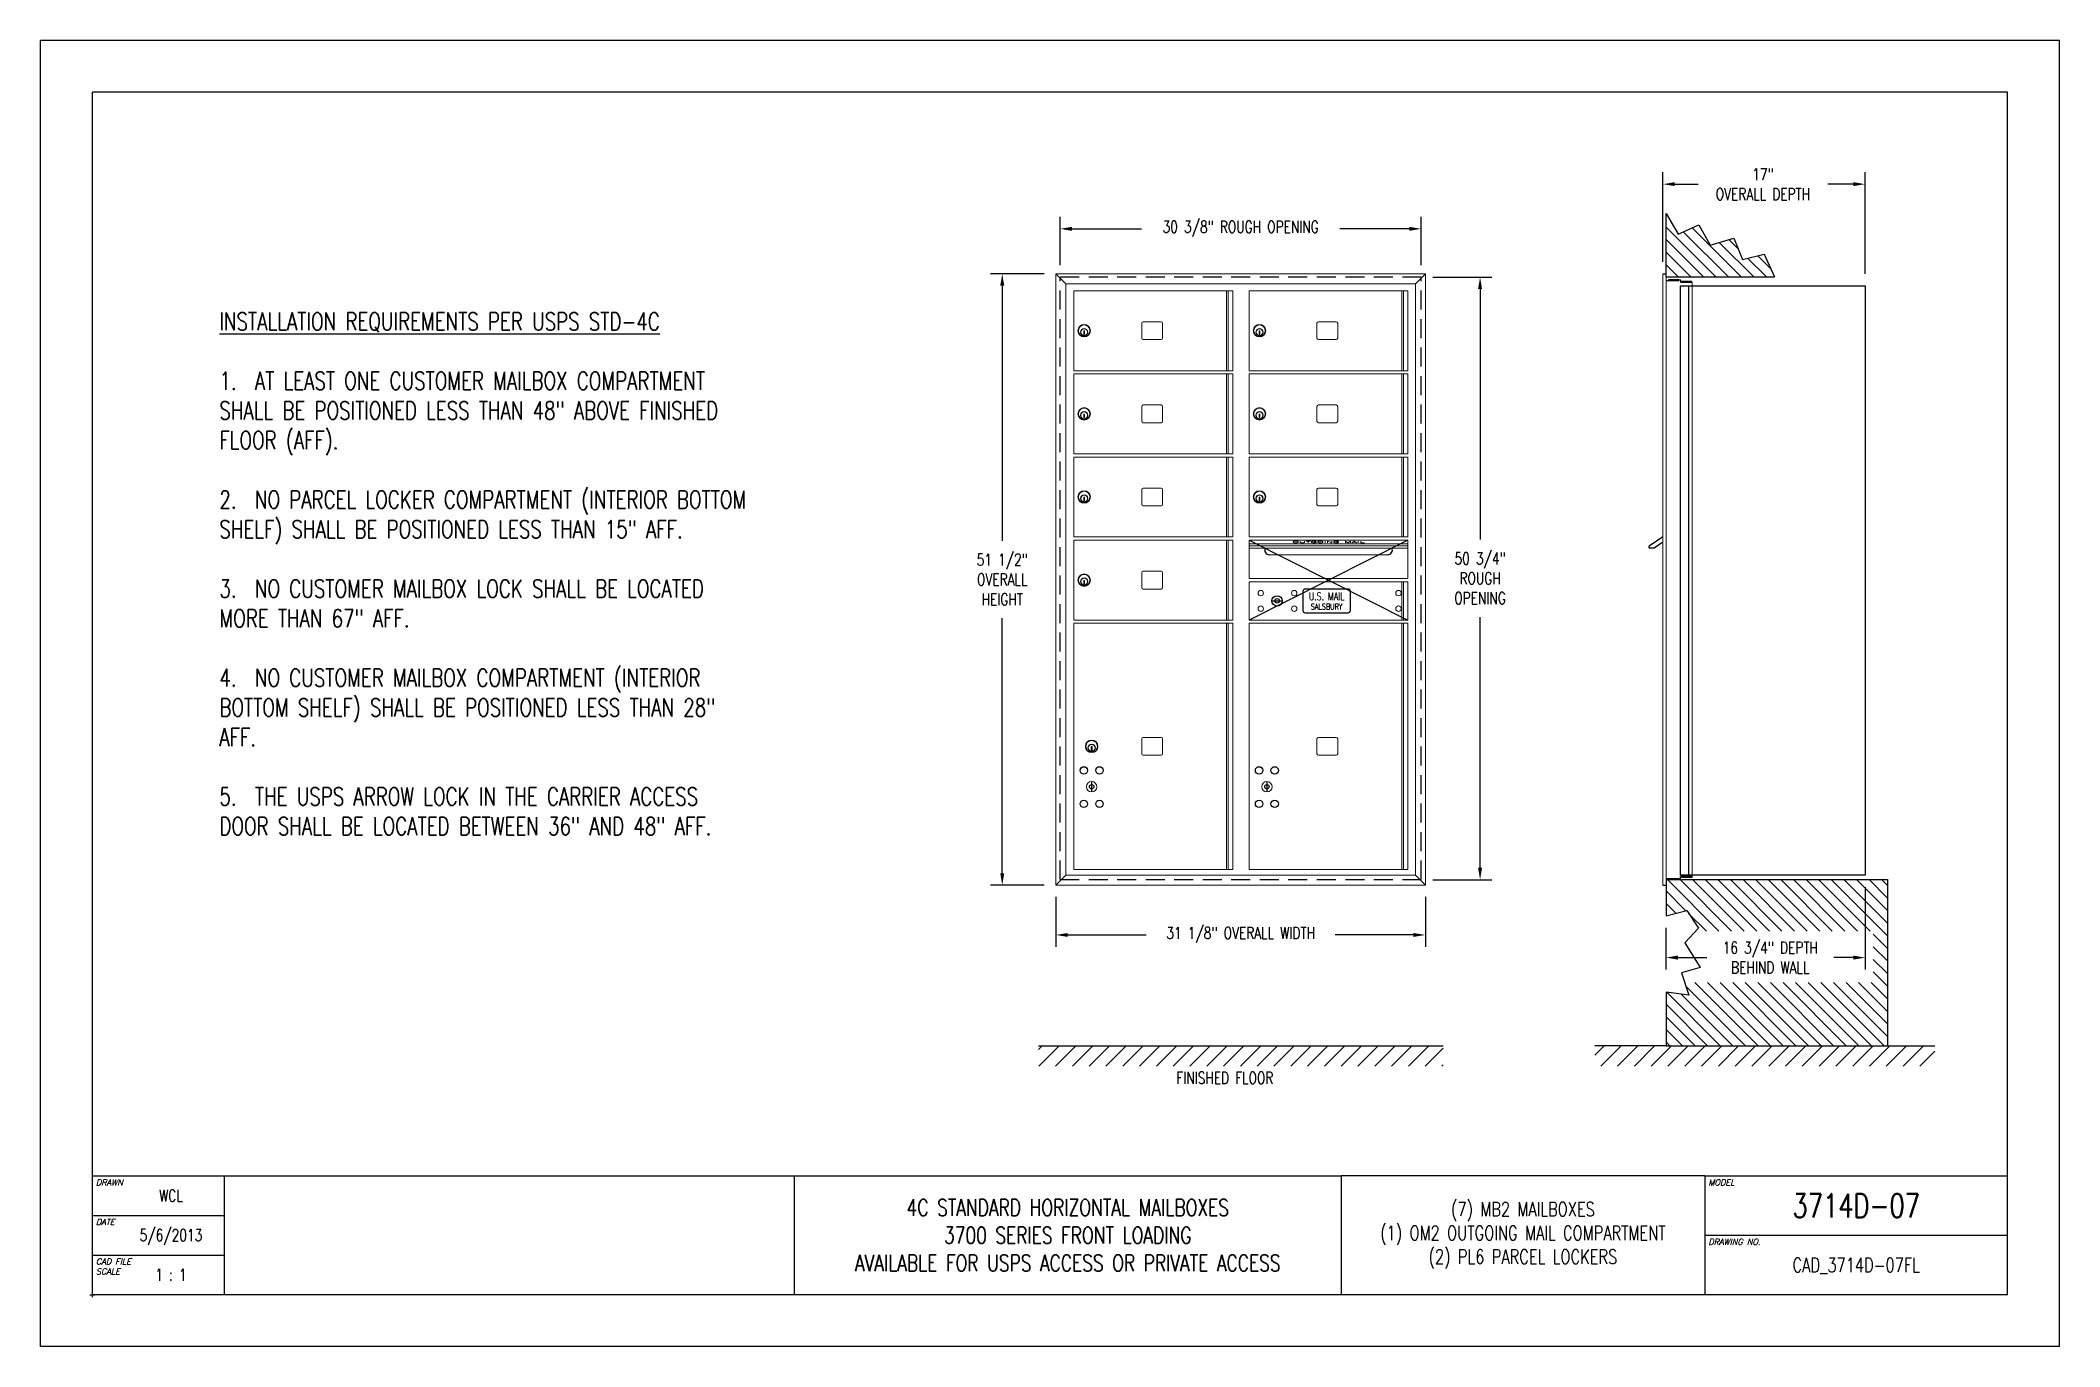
# Model space of a CAD drawing. Header units: inches. Extents: x 0 to 170, y 0 to 110.
import ezdxf
from ezdxf.enums import TextEntityAlignment as Align

# ---------------------------------------------------------------- set-up
doc = ezdxf.new("R2010")
doc.units = ezdxf.units.IN
doc.header["$MEASUREMENT"] = 0
doc.header["$PDMODE"] = 2
doc.header["$PDSIZE"] = 0.2
doc.linetypes.add('HIDDEN', pattern=[0.075, 0.05, -0.025])
doc.styles.add('Simplex Italic', font='SIMPLEX.shx', dxfattribs={"oblique": 15, "height": 3})
doc.styles.add('SQUASHED', font='simplex.shx', dxfattribs={"width": 4})
doc.styles.get("Standard").update_dxf_attribs({"font": 'simplex.shx', "width": 0.75})
doc.dimstyles.get("Standard").update_dxf_attribs({"dimtxt": 1, "dimasz": 1, "dimexe": 1, "dimexo": 1, "dimgap": 1, "dimtad": 0, "dimtih": 1, "dimtoh": 1, "dimdec": 3, "dimzin": 0, "dimdsep": 46, "dimlunit": 5, "dimtxsty": 'Standard', "dimcen": 0, "dimadec": 0, "dimazin": 0, "dimtfac": 1, "dimtdec": 3, "dimtofl": 0, "dimtmove": 0, "dimatfit": 3, "dimfxl": 1, "dimfrac": 2, "dimtolj": 1, "dimtzin": 0, "dimarcsym": 0})

# ---------------------------------------------------------------- blocks, each defined once
blk = doc.blocks.new('*D9')
at = {"color": 0, "lineweight": -2, "transparency": 16777216}
for p, q in [((84.5, 90.34), (79.98, 90.34)), ((80.98, 89.34), (80.98, 67.86)), ((80.98, 39.87), (80.98, 61.34)), ((84.5, 38.87), (79.98, 38.87))]:
    blk.add_line(p, q, dxfattribs=at)
at = {"color": 0, "lineweight": -3, "transparency": 16777216}
for points in [[(80.81, 89.34), (81.15, 89.34), (80.98, 90.34)], [(80.81, 39.87), (81.15, 39.87), (80.98, 38.87)]]:
    blk.add_solid(points, dxfattribs=at)
at = {"layer": 'Defpoints', "color": 0, "lineweight": -3, "transparency": 16777216}
for p in [(85.5, 90.34), (80.98, 38.87), (85.5, 38.87)]:
    blk.add_point(p, dxfattribs=at)
at = {"color": 0, "lineweight": -3, "transparency": 16777216, "insert": (80.98, 64.6), "char_height": 1, "attachment_point": 5}
blk.add_mtext('\\A1;51 1/2"\\POVERALL\\PHEIGHT', dxfattribs=at)
blk = doc.blocks.new('*D10')
at = {"color": 0, "lineweight": -2, "transparency": 16777216}
for p, q in [((85.5, 37.87), (85.5, 33.67)), ((116.6, 37.87), (116.6, 33.67)), ((86.5, 34.67), (93.11, 34.67)), ((115.6, 34.67), (109, 34.67))]:
    blk.add_line(p, q, dxfattribs=at)
at = {"color": 0, "lineweight": -3, "transparency": 16777216}
for points in [[(86.5, 34.83), (86.5, 34.5), (85.5, 34.67)], [(115.6, 34.83), (115.6, 34.5), (116.6, 34.67)]]:
    blk.add_solid(points, dxfattribs=at)
at = {"layer": 'Defpoints', "color": 0, "lineweight": -3, "transparency": 16777216}
for p in [(85.5, 38.87), (116.6, 38.87), (116.6, 34.67)]:
    blk.add_point(p, dxfattribs=at)
at = {"color": 0, "lineweight": -3, "transparency": 16777216, "insert": (101.05, 34.67), "char_height": 1, "attachment_point": 5}
blk.add_mtext('\\A1;31 1/8" OVERALL WIDTH', dxfattribs=at)
blk = doc.blocks.new('*D11')
at = {"color": 0, "lineweight": -2, "transparency": 16777216}
for p, q in [((85.86, 91.07), (85.86, 95.13)), ((86.86, 94.13), (92.71, 94.13)), ((115.24, 94.13), (109.39, 94.13)), ((116.24, 91.07), (116.24, 95.13))]:
    blk.add_line(p, q, dxfattribs=at)
at = {"color": 0, "lineweight": -3, "transparency": 16777216}
for points in [[(86.86, 94.3), (86.86, 93.96), (85.86, 94.13)], [(115.24, 94.3), (115.24, 93.96), (116.24, 94.13)]]:
    blk.add_solid(points, dxfattribs=at)
at = {"layer": 'Defpoints', "color": 0, "lineweight": -3, "transparency": 16777216}
for p in [(116.24, 94.13), (85.86, 90.07), (116.24, 90.07)]:
    blk.add_point(p, dxfattribs=at)
at = {"color": 0, "lineweight": -3, "transparency": 16777216, "insert": (101.05, 94.13), "char_height": 1, "attachment_point": 5}
blk.add_mtext('\\A1;30 3/8" ROUGH OPENING', dxfattribs=at)
blk = doc.blocks.new('*D12')
at = {"color": 0, "lineweight": -2, "transparency": 16777216}
for p, q in [((117.24, 90.07), (122.21, 90.07)), ((121.21, 89.07), (121.21, 67.96)), ((121.21, 40.32), (121.21, 61.44)), ((117.24, 39.32), (122.21, 39.32))]:
    blk.add_line(p, q, dxfattribs=at)
at = {"color": 0, "lineweight": -3, "transparency": 16777216}
for points in [[(121.04, 89.07), (121.37, 89.07), (121.21, 90.07)], [(121.04, 40.32), (121.37, 40.32), (121.21, 39.32)]]:
    blk.add_solid(points, dxfattribs=at)
at = {"layer": 'Defpoints', "color": 0, "lineweight": -3, "transparency": 16777216}
for p in [(116.24, 90.07), (116.24, 39.32), (121.21, 39.32)]:
    blk.add_point(p, dxfattribs=at)
at = {"color": 0, "lineweight": -3, "transparency": 16777216, "insert": (121.21, 64.7), "char_height": 1, "attachment_point": 5}
blk.add_mtext('\\A1;50 3/4"\\PROUGH\\POPENING', dxfattribs=at)
blk = doc.blocks.new('*D7')
at = {"color": 0, "lineweight": -2, "transparency": 16777216}
for p, q in [((136.6, 91.34), (136.6, 98.89)), ((153.63, 90.33), (153.63, 98.89)), ((137.6, 97.89), (139.56, 97.89)), ((152.63, 97.89), (150.49, 97.89))]:
    blk.add_line(p, q, dxfattribs=at)
at = {"color": 0, "lineweight": -3, "transparency": 16777216}
for points in [[(137.6, 98.06), (137.6, 97.73), (136.6, 97.89)], [(152.63, 98.06), (152.63, 97.73), (153.63, 97.89)]]:
    blk.add_solid(points, dxfattribs=at)
at = {"layer": 'Defpoints', "color": 0, "lineweight": -3, "transparency": 16777216}
for p in [(153.63, 97.89), (136.6, 90.34), (153.63, 89.33)]:
    blk.add_point(p, dxfattribs=at)
at = {"color": 0, "lineweight": -3, "transparency": 16777216, "insert": (145.02, 97.89), "char_height": 1, "attachment_point": 5}
blk.add_mtext('\\A1;17"\\POVERALL DEPTH', dxfattribs=at)
blk = doc.blocks.new('*D8')
at = {"color": 0, "lineweight": -2, "transparency": 16777216}
for p, q in [((153.63, 38.7), (153.63, 31.76)), ((136.86, 35.28), (136.86, 31.76)), ((137.86, 32.76), (140.29, 32.76)), ((152.63, 32.76), (151, 32.76))]:
    blk.add_line(p, q, dxfattribs=at)
at = {"color": 0, "lineweight": -3, "transparency": 16777216}
for points in [[(137.86, 32.93), (137.86, 32.59), (136.86, 32.76)], [(152.63, 32.93), (152.63, 32.59), (153.63, 32.76)]]:
    blk.add_solid(points, dxfattribs=at)
at = {"layer": 'Defpoints', "color": 0, "lineweight": -3, "transparency": 16777216}
for p in [(153.63, 39.7), (136.86, 36.28), (153.63, 32.76)]:
    blk.add_point(p, dxfattribs=at)
at = {"color": 0, "lineweight": -3, "transparency": 16777216, "insert": (145.64, 32.76), "char_height": 1, "attachment_point": 5}
blk.add_mtext('\\A1;16 3/4" DEPTH\\PBEHIND WALL', dxfattribs=at)

msp = doc.modelspace()

# ---------------------------------------------------------------- hatches: boundary and pattern name
at = {"lineweight": -3}
h = msp.add_hatch(dxfattribs=at)
h.set_pattern_fill('ANSI31', color=256, scale=6, angle=90, style=0)
h.set_pattern_definition([(135, (-1592.3547, -322.2179), (-0.5303301, -0.5303301), [])])
h.paths.add_polyline_path([(140.5763, 92.7616), (139.6144, 94.463), (137.8756, 93.6863), (136.865, 95.4246), (136.865, 90.0737), (146.0074, 90.0737), (145.1267, 91.9849), (143.3139, 91.541), (142.574, 93.3534)])
h = msp.add_hatch(dxfattribs=at)
h.set_pattern_fill('ANSI31', color=256, scale=6, angle=90, style=0)
h.set_pattern_definition([(135, (-1592.3547, -318.7179), (-0.5303301, -0.5303301), [])])
h.paths.add_polyline_path([(136.865, 39.3237), (136.865, 38.8667), (136.865, 36.2832), (138.6064, 36.7177), (139.606, 35.239), (139.3722, 34.9891), (154.3008, 34.9891), (154.3008, 30.6512), (138.4392, 30.6512), (138.7877, 29.5885), (136.865, 29.8452), (136.865, 25.3337), (155.5, 25.3337), (155.5, 39.3237)])
h = msp.add_hatch(dxfattribs=at)
h.set_pattern_fill('ANSI31', scale=8, style=0)
h.set_pattern_definition([(45, (-1411.8278, -186.7414), (-0.7071068, 0.7071068), [])])
h.paths.add_polyline_path([(118.1, 23.6233), (118.1, 25.3337), (84.0404, 25.3337), (84.0404, 23.6233)])
h = msp.add_hatch(dxfattribs=at)
h.set_pattern_fill('ANSI31', scale=8, style=0)
h.set_pattern_definition([(45, (-1425.3278, -186.7414), (-0.7071068, 0.7071068), [])])
h.paths.add_polyline_path([(130.865, 25.3337), (130.865, 23.6233), (159.5, 23.6233), (159.5, 25.3337), (153.5, 25.3337), (136.865, 25.3337)])

# ---------------------------------------------------------------- linework, layer by layer
at = {"color": 7}
for p, q in [((0, 0), (0, 110)), ((170, 110), (0, 110)), ((170, 0), (170, 110)), ((4.375, 4.375), (4.375, 105.625)), ((165.625, 105.625), (4.375, 105.625)), ((165.625, 4.375), (165.625, 105.625)), ((15.505, 4.375), (15.505, 14.375)), ((63.5, 4.375), (63.5, 14.375)), ((4.375, 11.045), (15.505, 11.045)), ((140.125, 9.375), (165.625, 9.375)), ((4.375, 7.715), (15.505, 7.715)), ((165.625, 4.375), (4.375, 4.375)), ((170, 0), (0, 0))]:
    msp.add_line(p, q, dxfattribs=at)
at = {"color": 7, "lineweight": -3}
for p, q in [((136.865, 95.4246), (137.8756, 93.6863)), ((136.865, 90.0737), (136.865, 95.4246)), ((137.8756, 93.6863), (139.6144, 94.463)), ((139.6144, 94.463), (140.5763, 92.7616)), ((140.5763, 92.7616), (142.574, 93.3534)), ((142.574, 93.3534), (143.3139, 91.541)), ((143.3139, 91.541), (145.1267, 91.9849)), ((145.1267, 91.9849), (146.0074, 90.0737)), ((136.6, 90.3367), (136.865, 90.3367)), ((136.865, 90.0737), (146.0074, 90.0737)), ((136.865, 89.7687), (137.95, 89.7687)), ((137.07, 89.8327), (137.07, 89.7687)), ((137.93, 89.8327), (137.07, 89.8327)), ((137.93, 89.7687), (137.93, 89.8327)), ((137.95, 89.8367), (138.07, 89.8367)), ((137.95, 89.8367), (137.95, 89.7687)), ((138.07, 89.8367), (138.07, 89.6247)), ((138.07, 89.6247), (139.07, 89.6247)), ((138.07, 39.6987), (138.07, 89.3337)), ((138.07, 89.3337), (153.625, 89.3337)), ((139.05, 89.6887), (138.19, 89.6887)), ((138.19, 89.6887), (138.19, 89.6247)), ((138.77, 39.6987), (138.77, 89.3337)), ((139.05, 89.6247), (139.05, 89.6887)), ((153.625, 89.3337), (153.625, 39.6987)), ((136.865, 39.4347), (137.95, 39.4347)), ((136.865, 39.3237), (155.5, 39.3237)), ((136.865, 39.3237), (136.865, 36.2832)), ((137.07, 39.3707), (137.07, 39.4347)), ((137.93, 39.3707), (137.07, 39.3707)), ((137.93, 39.4347), (137.93, 39.3707)), ((137.95, 39.3667), (137.95, 39.4347)), ((137.95, 39.3667), (138.07, 39.3667)), ((153.625, 39.6987), (138.07, 39.6987)), ((138.07, 39.6987), (139.07, 39.6987)), ((138.07, 39.3667), (138.07, 39.5787)), ((138.07, 39.5787), (139.07, 39.5787)), ((138.19, 39.5147), (138.19, 39.5787)), ((139.05, 39.5147), (138.19, 39.5147)), ((139.05, 39.5787), (139.05, 39.5147)), ((155.5, 39.3237), (155.5, 25.3337)), ((136.6, 38.8667), (136.865, 38.8667)), ((136.865, 29.8452), (136.865, 25.3337)), ((84.0404, 25.3337), (118.1, 25.3337)), ((136.865, 25.3337), (130.865, 25.3337)), ((136.865, 25.3337), (155.5, 25.3337)), ((155.5, 25.3337), (159.5, 25.3337))]:
    msp.add_line(p, q, dxfattribs=at)
at = {"color": 7, "linetype": 'Continuous', "lineweight": 15}
for p, q in [((136.865, 93.8367), (136.865, 38.8667)), ((85.504, 90.3367), (116.6, 90.3367)), ((85.504, 38.8667), (85.504, 90.3367)), ((85.504, 90.3367), (116.6, 90.3367)), ((85.504, 90.3367), (86.336, 89.5047)), ((116.6, 90.3367), (115.768, 89.5047)), ((116.6, 90.3367), (116.6, 38.8667)), ((136.6, 90.3367), (136.6, 38.8667)), ((86.336, 39.6987), (86.336, 89.5047)), ((86.336, 89.5047), (115.768, 89.5047)), ((87.007, 88.9137), (100.382, 88.9137)), ((87.007, 88.9137), (87.007, 82.1837)), ((99.8632, 88.9137), (99.8632, 82.1837)), ((100.004, 88.9137), (100.004, 82.1837)), ((100.382, 82.1837), (100.382, 88.9137)), ((101.761, 88.9137), (115.136, 88.9137)), ((101.761, 88.9137), (101.761, 82.1837)), ((114.6172, 88.9137), (114.6172, 82.1837)), ((114.758, 88.9137), (114.758, 82.1837)), ((115.136, 82.1837), (115.136, 88.9137)), ((115.768, 89.5047), (115.768, 39.6987)), ((139.07, 89.6247), (139.07, 39.5787)), ((87.852, 85.5287), (87.852, 85.2287)), ((87.912, 85.5287), (87.852, 85.5287)), ((87.852, 85.2287), (87.912, 85.2287)), ((87.912, 85.2287), (87.912, 85.5287)), ((92.722, 86.1737), (92.722, 84.9237)), ((94.347, 86.2987), (92.847, 86.2987)), ((94.472, 84.9237), (94.472, 86.1737)), ((102.606, 85.5287), (102.606, 85.2287)), ((102.666, 85.5287), (102.606, 85.5287)), ((102.606, 85.2287), (102.666, 85.2287)), ((102.666, 85.2287), (102.666, 85.5287)), ((107.476, 86.1737), (107.476, 84.9237)), ((109.101, 86.2987), (107.601, 86.2987)), ((109.226, 84.9237), (109.226, 86.1737)), ((92.847, 84.7987), (94.347, 84.7987)), ((107.601, 84.7987), (109.101, 84.7987)), ((87.007, 82.1837), (100.382, 82.1837)), ((87.007, 81.9137), (100.382, 81.9137)), ((87.007, 81.9137), (87.007, 75.1837)), ((99.8632, 81.9137), (99.8632, 75.1837)), ((100.004, 81.9137), (100.004, 75.1837)), ((100.382, 75.1837), (100.382, 81.9137)), ((101.761, 82.1837), (115.136, 82.1837)), ((101.761, 81.9137), (115.136, 81.9137)), ((101.761, 81.9137), (101.761, 75.1837)), ((114.6172, 81.9137), (114.6172, 75.1837)), ((114.758, 81.9137), (114.758, 75.1837)), ((115.136, 75.1837), (115.136, 81.9137)), ((87.852, 78.5287), (87.852, 78.2287)), ((87.912, 78.5287), (87.852, 78.5287)), ((87.852, 78.2287), (87.912, 78.2287)), ((87.912, 78.2287), (87.912, 78.5287)), ((92.722, 79.1737), (92.722, 77.9237)), ((94.347, 79.2987), (92.847, 79.2987)), ((94.472, 77.9237), (94.472, 79.1737)), ((102.606, 78.5287), (102.606, 78.2287)), ((102.666, 78.5287), (102.606, 78.5287)), ((102.606, 78.2287), (102.666, 78.2287)), ((102.666, 78.2287), (102.666, 78.5287)), ((107.476, 79.1737), (107.476, 77.9237)), ((109.101, 79.2987), (107.601, 79.2987)), ((109.226, 77.9237), (109.226, 79.1737)), ((92.847, 77.7987), (94.347, 77.7987)), ((107.601, 77.7987), (109.101, 77.7987)), ((87.007, 75.1837), (100.382, 75.1837)), ((87.007, 74.9137), (100.382, 74.9137)), ((87.007, 74.9137), (87.007, 68.1837)), ((99.8632, 74.9137), (99.8632, 68.1837)), ((100.004, 74.9137), (100.004, 68.1837)), ((100.382, 68.1837), (100.382, 74.9137)), ((101.761, 75.1837), (115.136, 75.1837)), ((101.761, 74.9137), (115.136, 74.9137)), ((101.761, 74.9137), (101.761, 68.1837)), ((114.6172, 74.9137), (114.6172, 68.1837)), ((114.758, 74.9137), (114.758, 68.1837)), ((115.136, 68.1837), (115.136, 74.9137)), ((87.852, 71.5287), (87.852, 71.2287)), ((87.912, 71.5287), (87.852, 71.5287)), ((87.912, 71.2287), (87.912, 71.5287)), ((92.722, 72.1737), (92.722, 70.9237)), ((94.347, 72.2987), (92.847, 72.2987)), ((94.472, 70.9237), (94.472, 72.1737)), ((102.606, 71.5287), (102.606, 71.2287)), ((102.666, 71.5287), (102.606, 71.5287)), ((102.666, 71.2287), (102.666, 71.5287)), ((107.476, 72.1737), (107.476, 70.9237)), ((109.101, 72.2987), (107.601, 72.2987)), ((109.226, 70.9237), (109.226, 72.1737)), ((87.852, 71.2287), (87.912, 71.2287)), ((92.847, 70.7987), (94.347, 70.7987)), ((102.606, 71.2287), (102.666, 71.2287)), ((107.601, 70.7987), (109.101, 70.7987)), ((87.007, 68.1837), (100.382, 68.1837)), ((101.761, 68.1837), (115.136, 68.1837)), ((87.007, 67.9137), (87.007, 61.1837)), ((87.007, 67.9137), (100.382, 67.9137)), ((99.8632, 67.9137), (99.8632, 61.1837)), ((100.004, 67.9137), (100.004, 61.1837)), ((100.382, 61.1837), (100.382, 67.9137)), ((101.761, 67.9137), (101.761, 64.6837)), ((115.136, 64.6837), (115.136, 67.9137)), ((92.722, 65.1737), (92.722, 63.9237)), ((94.347, 65.2987), (92.847, 65.2987)), ((94.472, 63.9237), (94.472, 65.1737)), ((87.912, 64.5287), (87.852, 64.5287)), ((87.852, 64.5287), (87.852, 64.2287)), ((87.852, 64.2287), (87.912, 64.2287)), ((87.912, 64.2287), (87.912, 64.5287)), ((92.847, 63.7987), (94.347, 63.7987)), ((101.761, 64.4137), (115.136, 64.4137)), ((101.761, 64.4137), (101.761, 61.1837)), ((114.6172, 64.4137), (114.6172, 61.1837)), ((114.758, 64.4137), (114.758, 61.1837)), ((115.136, 61.1837), (115.136, 64.4137)), ((87.007, 61.1837), (100.382, 61.1837)), ((87.007, 60.9137), (100.382, 60.9137)), ((87.007, 60.9137), (87.007, 40.1837)), ((99.8632, 60.9137), (99.8632, 40.1837)), ((100.004, 60.9137), (100.004, 40.1837)), ((100.382, 40.1837), (100.382, 60.9137)), ((101.761, 61.1837), (115.136, 61.1837)), ((101.761, 60.9137), (115.136, 60.9137)), ((101.761, 60.9137), (101.761, 40.1837)), ((114.6172, 60.9137), (114.6172, 40.1837)), ((114.758, 60.9137), (114.758, 40.1837)), ((115.136, 40.1837), (115.136, 60.9137)), ((92.722, 51.1737), (92.722, 49.9237)), ((94.347, 51.2987), (92.847, 51.2987)), ((94.472, 49.9237), (94.472, 51.1737)), ((107.476, 51.1737), (107.476, 49.9237)), ((109.101, 51.2987), (107.601, 51.2987)), ((109.226, 49.9237), (109.226, 51.1737)), ((88.477, 50.5287), (88.477, 50.2287)), ((88.537, 50.5287), (88.477, 50.5287)), ((88.477, 50.2287), (88.537, 50.2287)), ((88.537, 50.2287), (88.537, 50.5287)), ((92.847, 49.7987), (94.347, 49.7987)), ((107.601, 49.7987), (109.101, 49.7987)), ((85.504, 38.8667), (86.336, 39.6987)), ((115.768, 39.6987), (86.336, 39.6987)), ((87.007, 40.1837), (100.382, 40.1837)), ((101.761, 40.1837), (115.136, 40.1837)), ((116.6, 38.8667), (115.768, 39.6987)), ((116.6, 38.8667), (85.504, 38.8667))]:
    msp.add_line(p, q, dxfattribs=at)
at = {"color": 7, "linetype": 'HIDDEN', "lineweight": -3, "ltscale": 32}
for p, q in [((85.8645, 90.0737), (116.2395, 90.0737)), ((85.8645, 39.3237), (85.8645, 89.9762)), ((116.2395, 39.3237), (116.2395, 89.9762)), ((85.8645, 39.3237), (116.2395, 39.3237))]:
    msp.add_line(p, q, dxfattribs=at)
at = {"lineweight": -3}
for p, q in [((136.6, 68.1837), (135.4521, 67.4083)), ((101.761, 67.9137), (115.136, 61.1837)), ((115.136, 67.9137), (101.761, 61.1837)), ((135.8784, 67.2437), (135.5025, 67.2437)), ((136.6, 67.7312), (135.8784, 67.2437)), ((106.289, 63.5987), (106.289, 61.9987)), ((110.089, 63.7987), (106.489, 63.7987)), ((110.289, 61.9987), (110.289, 63.5987)), ((103.6835, 62.7987), (104.5585, 62.7987)), ((106.489, 61.7987), (110.089, 61.7987)), ((88.507, 47.5862), (88.507, 46.7112)), ((103.261, 47.5862), (103.261, 46.7112)), ((136.865, 36.2832), (138.6064, 36.7177)), ((138.6064, 36.7177), (139.606, 35.239)), ((139.606, 35.239), (138.4465, 34.0001)), ((138.4465, 34.0001), (139.7259, 31.922)), ((139.7259, 31.922), (138.1666, 31.4824)), ((138.1666, 31.4824), (138.7877, 29.5885)), ((138.7877, 29.5885), (136.865, 29.8452)), ((4.375, 14.375), (15.505, 14.375)), ((15.505, 14.375), (63.5, 14.375)), ((63.5, 14.375), (109.5, 14.375)), ((140.125, 14.375), (109.5, 14.375)), ((109.5, 14.375), (109.5, 4.375)), ((140.125, 14.375), (165.625, 14.375)), ((140.125, 14.375), (140.125, 4.375))]:
    msp.add_line(p, q, dxfattribs=at)
at = {"linetype": 'Continuous', "lineweight": 15}
for p, q in [((101.761, 67.9137), (115.136, 67.9137)), ((101.761, 67.6137), (115.1362, 67.6137)), ((101.761, 67.4237), (115.1362, 67.4237)), ((101.761, 67.2437), (115.1362, 67.2437)), ((103.4637, 66.6837), (113.4337, 66.6837)), ((101.761, 64.6837), (115.136, 64.6837))]:
    msp.add_line(p, q, dxfattribs=at)
at = {"color": 7, "linetype": 'Continuous', "lineweight": 15, "extrusion": (1.83338e-14, 6.74315e-15, -1)}
for centre, radius in [((-87.882, 85.5487), 0.525), ((-87.882, 85.5487), 0.485), ((-87.882, 85.4287), 0.3), ((-102.636, 85.5487), 0.525), ((-102.636, 85.5487), 0.485), ((-102.636, 85.4287), 0.3), ((-87.882, 78.5487), 0.525), ((-87.882, 78.5487), 0.485), ((-87.882, 78.4287), 0.3), ((-102.636, 78.5487), 0.525), ((-102.636, 78.5487), 0.485), ((-102.636, 78.4287), 0.3), ((-87.882, 71.5487), 0.525), ((-87.882, 71.5487), 0.485), ((-87.882, 71.4287), 0.3), ((-102.636, 71.5487), 0.525), ((-102.636, 71.5487), 0.485), ((-102.636, 71.4287), 0.3), ((-87.882, 64.5487), 0.525), ((-87.882, 64.5487), 0.485), ((-87.882, 64.4287), 0.3)]:
    msp.add_circle(centre, radius, dxfattribs=at)
at = {"color": 7, "linetype": 'Continuous', "lineweight": 15}
for centre, radius in [((87.882, 85.4287), 0.31), ((87.882, 85.4287), 0.285), ((102.636, 85.4287), 0.31), ((102.636, 85.4287), 0.285), ((87.882, 78.4287), 0.31), ((87.882, 78.4287), 0.285), ((102.636, 78.4287), 0.31), ((102.636, 78.4287), 0.285), ((87.882, 71.4287), 0.31), ((87.882, 71.4287), 0.285), ((102.636, 71.4287), 0.31), ((102.636, 71.4287), 0.285), ((87.882, 64.4287), 0.31), ((87.882, 64.4287), 0.285), ((88.507, 50.4287), 0.31), ((88.507, 50.4287), 0.285), ((88.507, 47.1487), 0.4375), ((103.261, 47.1487), 0.4375)]:
    msp.add_circle(centre, radius, dxfattribs=at)
at = {"color": 7, "linetype": 'Continuous', "lineweight": 15, "extrusion": (1.09534e-15, 5.8752e-15, -1)}
for centre in [(-102.746, 63.4547), (-105.559, 63.4547), (-102.746, 62.1427), (-105.559, 62.1427)]:
    msp.add_circle(centre, 0.23, dxfattribs=at)
at = {"lineweight": -3}
for centre, radius in [((104.121, 62.7987), 0.4375), ((104.121, 62.7987), 0.1875), ((88.507, 47.1487), 0.1875), ((103.261, 47.1487), 0.1875)]:
    msp.add_circle(centre, radius, dxfattribs=at)
at = {"color": 7, "linetype": 'Continuous', "lineweight": 15, "extrusion": (9.67756e-16, 5.8504e-15, -1)}
for centre in [(-114.341, 63.4547), (-114.341, 62.1427)]:
    msp.add_circle(centre, 0.23, dxfattribs=at)
at = {"color": 7, "linetype": 'Continuous', "lineweight": 15, "extrusion": (5.3509e-15, 5.31746e-15, -1)}
for centre, radius in [((-88.507, 50.5487), 0.525), ((-88.507, 50.5487), 0.485), ((-88.507, 50.4287), 0.3)]:
    msp.add_circle(centre, radius, dxfattribs=at)
at = {"color": 7, "lineweight": -3}
for centre in [(87.8488, 48.5237), (89.1613, 48.5237), (102.6028, 48.5237), (103.9153, 48.5237), (87.8488, 45.7112), (89.1613, 45.7112), (102.6028, 45.7112), (103.9153, 45.7112)]:
    msp.add_circle(centre, 0.3125, dxfattribs=at)
at = {"color": 7, "linetype": 'Continuous', "lineweight": 15}
for centre, start, end in [((92.847, 86.1737), 90, 180), ((94.347, 86.1737), 0, 90), ((107.601, 86.1737), 90, 180), ((109.101, 86.1737), 0, 90), ((92.847, 84.9237), 180, 270), ((94.347, 84.9237), 270, 360), ((107.601, 84.9237), 180, 270), ((109.101, 84.9237), 270, 360), ((92.847, 79.1737), 90, 180), ((94.347, 79.1737), 0, 90), ((107.601, 79.1737), 90, 180), ((109.101, 79.1737), 0, 90), ((92.847, 77.9237), 180, 270), ((94.347, 77.9237), 270, 360), ((107.601, 77.9237), 180, 270), ((109.101, 77.9237), 270, 360), ((92.847, 72.1737), 90, 180), ((94.347, 72.1737), 0, 90), ((107.601, 72.1737), 90, 180), ((109.101, 72.1737), 0, 90), ((92.847, 70.9237), 180, 270), ((94.347, 70.9237), 270, 360), ((107.601, 70.9237), 180, 270), ((109.101, 70.9237), 270, 360), ((92.847, 65.1737), 90, 180), ((94.347, 65.1737), 0, 90), ((92.847, 63.9237), 180, 270), ((94.347, 63.9237), 270, 360), ((92.847, 51.1737), 90, 180), ((94.347, 51.1737), 0, 90), ((107.601, 51.1737), 90, 180), ((109.101, 51.1737), 0, 90), ((92.847, 49.9237), 180, 270), ((94.347, 49.9237), 270, 360), ((107.601, 49.9237), 180, 270), ((109.101, 49.9237), 270, 360)]:
    msp.add_arc(centre, 0.125, start, end, dxfattribs=at)
at = {"lineweight": -3}
for centre, radius, start, end in [((103.4637, 67.0737), 0.39, 154.157587, 270), ((113.4337, 67.0737), 0.39, 270, 25.842413), ((135.5025, 67.3337), 0.09, 124.040027, 270), ((106.489, 63.5987), 0.2, 90, 180), ((110.089, 63.5987), 0.2, 0, 90), ((106.489, 61.9987), 0.2, 180, 270), ((110.089, 61.9987), 0.2, 270, 0)]:
    msp.add_arc(centre, radius, start, end, dxfattribs=at)
msp.add_point((4.375, 4.375), dxfattribs=at)

# ---------------------------------------------------------------- texts
at = {"color": 7, "style": 'Simplex Italic', "oblique": 15}
for s, p in [('DRAWN', (4.675, 14.075)), ('MODEL', (140.425, 14.075)), ('DATE', (4.675, 10.745)), ('DRAWING NO.', (140.425, 9.065))]:
    msp.add_text(s, height=0.5, dxfattribs=at).set_placement(p, align=Align.TOP_LEFT)
at = {"color": 7, "width": 0.75}
for s, height, p in [('WCL', 1, (10.9912, 12.71)), ('5/6/2013', 1, (10.9912, 9.385)), ('CAD_3714D-07FL', 1.2, (152.875, 6.875)), ('1 : 1', 1, (10.9912, 6.05))]:
    msp.add_text(s, height=height, dxfattribs=at).set_placement(p, align=Align.MIDDLE_CENTER)
at = {"color": 7, "insert": (15.0714, 87.0834), "char_height": 1.5, "width": 48.496496, "attachment_point": 1}
msp.add_mtext('{\\LINSTALLATION REQUIREMENTS PER USPS STD-4C}\\P\\P1.  AT LEAST ONE CUSTOMER MAILBOX COMPARTMENT SHALL BE POSITIONED LESS THAN 48" ABOVE FINISHED FLOOR (AFF).\\P\\P2.  NO PARCEL LOCKER COMPARTMENT (INTERIOR BOTTOM SHELF) SHALL BE POSITIONED LESS THAN 15" AFF.\\P\\P3.  NO CUSTOMER MAILBOX LOCK SHALL BE LOCATED MORE THAN 67" AFF.\\P\\P4.  NO CUSTOMER MAILBOX COMPARTMENT (INTERIOR BOTTOM SHELF) SHALL BE POSITIONED LESS THAN 28" AFF.\\P\\P5.  THE USPS ARROW LOCK IN THE CARRIER ACCESS DOOR SHALL BE LOCATED BETWEEN 36" AND 48" AFF.', dxfattribs=at)
at = {"lineweight": -3, "insert": (108.4487, 67.7637), "char_height": 0.15, "width": 8, "attachment_point": 5, "style": 'SQUASHED'}
msp.add_mtext('OUTGOING MAIL', dxfattribs=at)
at = {"lineweight": -3, "attachment_point": 5}
for s, insert, char_height, width in [('U.S. MAIL', (108.289, 63.1828), 0.64, 5.611748), ('SALSBURY', (108.289, 62.3136), 0.5, 5.611748), ('4C STANDARD HORIZONTAL MAILBOXES\\P3700 SERIES FRONT LOADING\\PAVAILABLE FOR USPS ACCESS OR PRIVATE ACCESS                                                    ', (86.5, 9.375), 1.4, 55.324242), ('(7) MB2 MAILBOXES\\P(1) OM2 OUTGOING MAIL COMPARTMENT\\P(2) PL6 PARCEL LOCKERS                                                  ', (124.8125, 9.375), 1.2, 32.585839)]:
    msp.add_mtext(s, dxfattribs=dict(at, insert=insert, char_height=char_height, width=width))
at = {"color": 7, "lineweight": -3}
for s, insert, char_height, width, attachment_point in [('FINISHED FLOOR', (95.6415, 23.1275), 1, 19.392164, 1), ('3714D-07', (152.875, 12.875), 2, 15.53206, 2)]:
    msp.add_mtext(s, dxfattribs=dict(at, insert=insert, char_height=char_height, width=width, attachment_point=attachment_point))
at = {"color": 7, "lineweight": -3, "insert": (4.675, 7.415), "char_height": 0.5, "width": 6.133886, "attachment_point": 1, "style": 'Simplex Italic'}
msp.add_mtext('CAD FILE\\PSCALE', dxfattribs=at)

# ---------------------------------------------------------------- dimensions: what is measured, and where the dimension line sits
at = {"lineweight": -3}
dim = msp.add_linear_dim(base=(153.625, 97.8935), p1=(136.6, 90.3367), p2=(153.625, 89.3337), text='<>\\POVERALL DEPTH', dimstyle='Standard', override={"dimpost": '"'}, dxfattribs=at)
dim.commit()
dim.dimension.update_dxf_attribs({"geometry": '*D7', "text_midpoint": (145.0239, 97.8935), "dimtype": 160})
at = {"color": 7, "lineweight": -3}
for base, p1, p2, text, picture, middle in [((116.2395, 94.129), (85.8645, 90.0737), (116.2395, 90.0737), '<> ROUGH OPENING', '*D11', (101.052, 94.129)), ((116.6, 34.6681), (85.504, 38.8667), (116.6, 38.8667), '<> OVERALL WIDTH', '*D10', (101.052, 34.6681))]:
    dim = msp.add_linear_dim(base=base, p1=p1, p2=p2, text=text, dimstyle='Standard', override={"dimpost": '"'}, dxfattribs=at)
    dim.commit()
    dim.dimension.update_dxf_attribs({"geometry": picture, "text_midpoint": middle})
for base, p1, p2, text, picture, middle in [((80.981, 38.8667), (85.504, 90.3367), (85.504, 38.8667), '<>\\POVERALL\\PHEIGHT', '*D9', (80.981, 64.6017)), ((121.2082, 39.3237), (116.2395, 90.0737), (116.2395, 39.3237), '<>\\PROUGH\\POPENING', '*D12', (121.2082, 64.6987))]:
    dim = msp.add_linear_dim(base=base, p1=p1, p2=p2, angle=90, text=text, dimstyle='Standard', override={"dimpost": '"'}, dxfattribs=at)
    dim.commit()
    dim.dimension.update_dxf_attribs({"geometry": picture, "text_midpoint": middle})
dim = msp.add_linear_dim(base=(153.625, 32.7612), p1=(136.865, 36.2832), p2=(153.625, 39.6987), text='<> DEPTH\\PBEHIND WALL', dimstyle='Standard', override={"dimpost": '"'}, dxfattribs=at)
dim.commit()
dim.dimension.update_dxf_attribs({"geometry": '*D8', "text_midpoint": (145.6433, 32.7612), "dimtype": 160})

doc.saveas('drawing.dxf')
